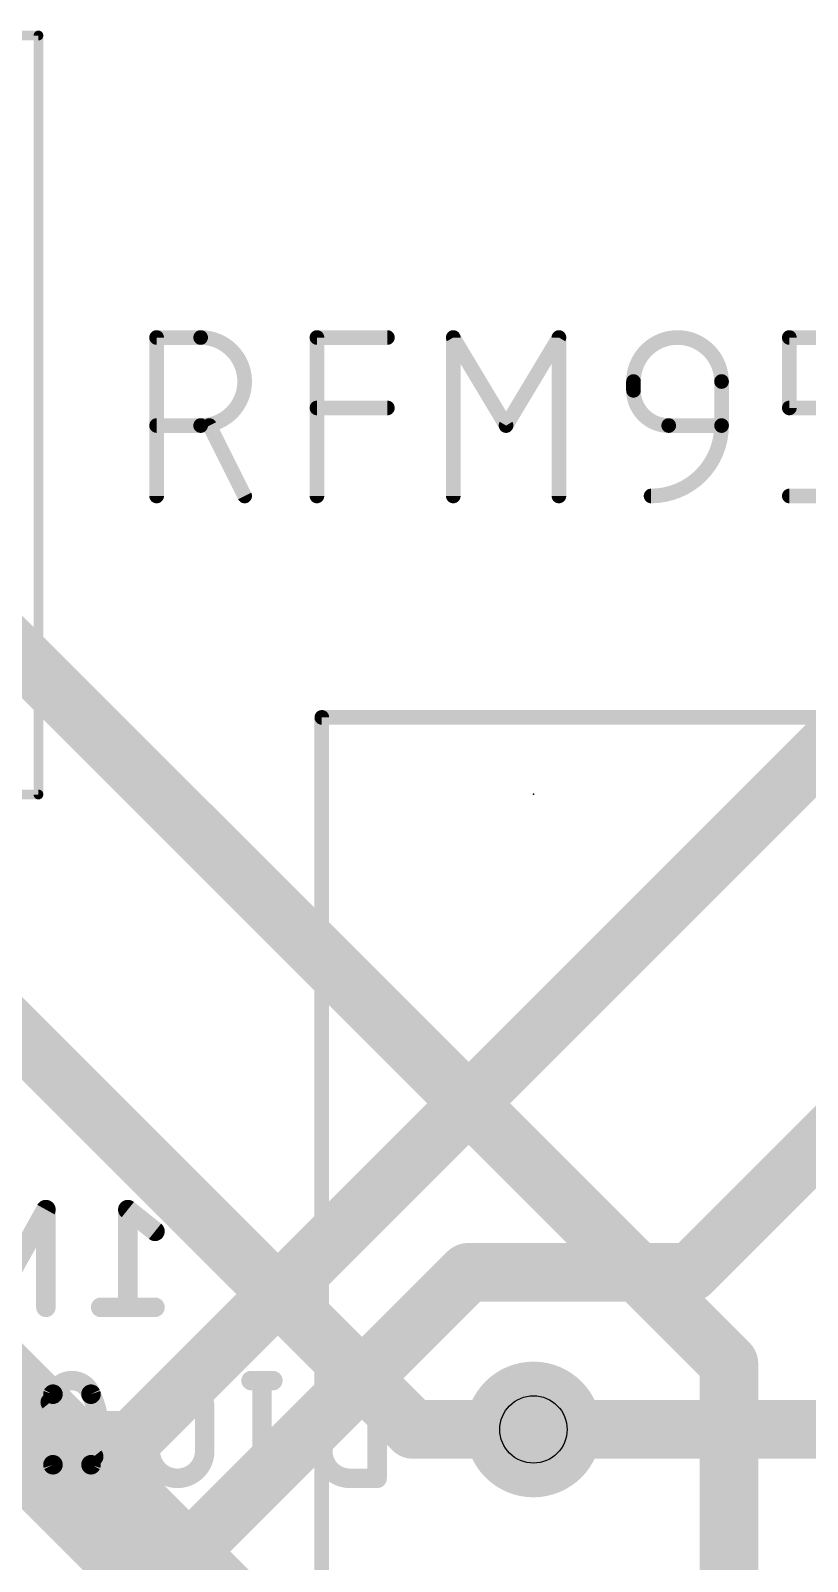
# Model space of a CAD drawing. Extents: x 40.2 to 61.4, y 22.5 to 56.
# Drawn here: x 48.19 to 52.22, y 35.38 to 43.34 of the extents above; entities that cross this region are included whole.
import ezdxf

# ---------------------------------------------------------------- set-up
doc = ezdxf.new("R2010")
doc.units = 0
for name, color, linetype in [('1', 12, 'CONTINUOUS'), ('16', 132, 'CONTINUOUS'), ('18', 122, 'CONTINUOUS'), ('21', 251, 'CONTINUOUS'), ('22', 251, 'CONTINUOUS'), ('23', 53, 'CONTINUOUS'), ('28', 251, 'CONTINUOUS'), ('40', 132, 'CONTINUOUS'), ('44', 251, 'CONTINUOUS'), ('51', 251, 'CONTINUOUS')]:
    doc.layers.add(name, color=color, linetype=linetype)

# ---------------------------------------------------------------- blocks, each defined once
blk = doc.blocks.new('ROUNDV')
at = {"const_width": 0.5}
blk.add_lwpolyline([(0, -0.25, 1), (0, 0.25, 1), (0, -0.25)], format="xyb", dxfattribs=at)

msp = doc.modelspace()

# ---------------------------------------------------------------- linework, layer by layer
at = {"layer": '1'}
for points, const_width in [([(45.8564, 42.37), (51.816, 36.4104)], 0.3048), ([(50.1744, 36.068), (45.8564, 40.386)], 0.3048), ([(46.1518, 38.0746), (50.805, 33.4214)], 0.6096), ([(51.816, 36.4104), (51.816, 30.226)], 0.3048), ([(50.8, 36.068), (50.1744, 36.068)], 0.3048)]:
    msp.add_lwpolyline(points, dxfattribs=dict(at, const_width=const_width))
at = {"layer": '1', "const_width": 0.1524}
for points in [[(51.8922, 36.4104, 1), (51.7398, 36.4104)], [(51.7621, 36.3565, 1), (51.8699, 36.4643)], [(50.1744, 36.1442, 1), (50.1744, 35.9918)], [(50.8, 35.9918, 1), (50.8, 36.1442)], [(50.1205, 36.0141, 1), (50.2283, 36.1219)]]:
    msp.add_lwpolyline(points, format="xyb", dxfattribs=at)
at = {"layer": '16', "const_width": 0.3048}
for points in [[(57.912, 43.18), (51.617, 36.885)], [(48.7108, 36.0108), (55.626, 42.926)], [(50.4601, 36.885), (47.498, 33.9219)], [(51.617, 36.885), (50.4601, 36.885)], [(50.8, 36.068), (55.4158, 36.068)], [(47.136, 36.0108), (48.7108, 36.0108)]]:
    msp.add_lwpolyline(points, dxfattribs=at)
at = {"layer": '16', "const_width": 0.1524}
for points in [[(50.4601, 36.9612, 1), (50.4601, 36.8088)], [(50.5139, 36.8311, 1), (50.4062, 36.9389)], [(51.5631, 36.9389, 1), (51.6709, 36.8311)], [(51.617, 36.8088, 1), (51.617, 36.9612)], [(50.8, 36.1442, 1), (50.8, 35.9918)], [(48.6569, 36.0647, 1), (48.7647, 35.9569)], [(48.7108, 35.9346, 1), (48.7108, 36.087)]]:
    msp.add_lwpolyline(points, format="xyb", dxfattribs=at)
at = {"layer": '21', "const_width": 0.0762}
for points in [[(49.7, 33.87), (49.7, 39.77)], [(49.7, 39.77), (55.6, 39.77)]]:
    msp.add_lwpolyline(points, dxfattribs=at)
at = {"layer": '21', "const_width": 0.0381}
for points in [[(49.7191, 39.77, 1), (49.681, 39.77)], [(49.7, 39.7891, 1), (49.7, 39.751)]]:
    msp.add_lwpolyline(points, format="xyb", dxfattribs=at)
at = {"layer": '22'}
for points, const_width in [([(48.4014, 36.322, 0.3205), (48.3026, 36.2514)], 0.1016), ([(48.4013, 36.3474, 1), (48.4014, 36.2966)], 0.0508), ([(48.5001, 36.2514, 0.3205), (48.4014, 36.322)], 0.1016), ([(48.4013, 36.2966, 1), (48.4014, 36.3474)], 0.0508), ([(49.0911, 36.1809, 1), (48.8089, 36.1809)], 0.1016), ([(49.3324, 36.3474, 1), (49.3324, 36.2966)], 0.0508), ([(49.4143, 36.322, 1), (49.3635, 36.322)], 0.0508), ([(49.4453, 36.2966, 1), (49.4453, 36.3474)], 0.0508), ([(49.8461, 36.322, 0.4142), (49.705, 36.1809)], 0.1016), ([(49.8461, 36.3474, 1), (49.8461, 36.2966)], 0.0508), ([(49.8461, 36.2966, 1), (49.8461, 36.3474)], 0.0508), ([(50.0126, 36.322, 1), (49.9618, 36.322)], 0.0508), ([(49.9872, 36.2966, 1), (49.9872, 36.3474)], 0.0508), ([(48.3026, 36.2514, 0.1139), (48.2602, 36.068)], 0.1016), ([(48.3254, 36.2403, 1), (48.2797, 36.2626)], 0.0508), ([(48.523, 36.2626, 1), (48.4773, 36.2403)], 0.0508), ([(48.5425, 36.068, 0.1139), (48.5001, 36.2514)], 0.1016), ([(48.3083, 36.225, 1), (48.2686, 36.1932)], 0.0508), ([(48.2785, 36.2597, 1), (48.3266, 36.2432)], 0.0508), ([(48.4761, 36.2432, 1), (48.5242, 36.2597)], 0.0508), ([(48.8343, 36.1809, 1), (48.7835, 36.1809)], 0.0508), ([(49.1165, 36.1809, 1), (49.0657, 36.1809)], 0.0508), ([(49.7304, 36.1809, 1), (49.6796, 36.1809)], 0.0508), ([(48.7835, 36.1809, 1), (48.8343, 36.1809)], 0.0508), ([(49.0657, 36.1809, 1), (49.1165, 36.1809)], 0.0508), ([(49.6796, 36.1809, 1), (49.7304, 36.1809)], 0.0508), ([(48.2602, 36.068, 0.1139), (48.3026, 35.8846)], 0.1016), ([(48.2856, 36.068, 1), (48.2348, 36.068)], 0.0508), ([(48.2348, 36.068, 1), (48.2856, 36.068)], 0.0508), ([(48.5001, 35.8846, 0.1139), (48.5425, 36.068)], 0.1016), ([(48.5679, 36.068, 1), (48.5171, 36.068)], 0.0508), ([(48.5171, 36.068, 1), (48.5679, 36.068)], 0.0508), ([(48.8089, 35.9551, 1), (49.0911, 35.9551)], 0.1016), ([(48.8343, 35.9551, 1), (48.7835, 35.9551)], 0.0508), ([(48.7835, 35.9551, 1), (48.8343, 35.9551)], 0.0508), ([(49.1165, 35.9551, 1), (49.0657, 35.9551)], 0.0508), ([(49.0657, 35.9551, 1), (49.1165, 35.9551)], 0.0508), ([(49.705, 35.9551, 0.4142), (49.8461, 35.814)], 0.1016), ([(49.7304, 35.9551, 1), (49.6796, 35.9551)], 0.0508), ([(49.6796, 35.9551, 1), (49.7304, 35.9551)], 0.0508), ([(48.3266, 35.8928, 1), (48.2785, 35.8763)], 0.0508), ([(48.3026, 35.8846, 0.3205), (48.4014, 35.814)], 0.1016), ([(48.2797, 35.8734, 1), (48.3254, 35.8957)], 0.0508), ([(48.4014, 35.814, 0.3205), (48.5001, 35.8846)], 0.1016), ([(48.4773, 35.8957, 1), (48.523, 35.8734)], 0.0508), ([(48.5242, 35.8763, 1), (48.4761, 35.8928)], 0.0508), ([(48.4944, 35.911, 1), (48.5341, 35.9428)], 0.0508), ([(48.4014, 35.8394, 1), (48.4013, 35.7886)], 0.0508), ([(48.4013, 35.7886, 1), (48.4014, 35.8394)], 0.0508), ([(49.3324, 35.8394, 1), (49.3324, 35.7886)], 0.0508), ([(49.3635, 35.814, 1), (49.4143, 35.814)], 0.0508), ([(49.4453, 35.7886, 1), (49.4453, 35.8394)], 0.0508), ([(49.8461, 35.8394, 1), (49.8461, 35.7886)], 0.0508), ([(49.8461, 35.7886, 1), (49.8461, 35.8394)], 0.0508), ([(49.9618, 35.814, 1), (50.0126, 35.814)], 0.0508), ([(49.9872, 35.7886, 1), (49.9872, 35.8394)], 0.0508)]:
    msp.add_lwpolyline(points, format="xyb", dxfattribs=dict(at, const_width=const_width))
at = {"layer": '22', "const_width": 0.1016}
for points in [[(49.4453, 36.322), (49.3324, 36.322)], [(49.3889, 36.322), (49.3889, 35.814)], [(49.9872, 36.322), (49.8461, 36.322)], [(49.9872, 35.814), (49.9872, 36.322)], [(48.5142, 35.9269), (48.2885, 36.2091)], [(48.8089, 36.1809), (48.8089, 35.9551)], [(49.0911, 35.9551), (49.0911, 36.1809)], [(49.705, 36.1809), (49.705, 35.9551)], [(49.4453, 35.814), (49.3324, 35.814)], [(49.8461, 35.814), (49.9872, 35.814)]]:
    msp.add_lwpolyline(points, dxfattribs=at)
at = {"layer": '23'}
msp.add_point((50.8, 39.37), dxfattribs=at)
at = {"layer": '28', "const_width": 0.1016}
for points in [[(48.2659, 37.211), (47.9836, 36.703)], [(48.2659, 36.703), (48.2659, 37.211)], [(48.8328, 37.0981), (48.6917, 37.211)], [(48.6917, 37.211), (48.6917, 36.703)], [(48.8328, 36.703), (48.5506, 36.703)]]:
    msp.add_lwpolyline(points, dxfattribs=at)
at = {"layer": '28', "const_width": 0.0508}
for points in [[(48.2912, 37.211, 1), (48.2405, 37.211)], [(48.2881, 37.1987, 1), (48.2436, 37.2233)], [(48.7075, 37.2308, 1), (48.6758, 37.1912)], [(48.7171, 37.211, 1), (48.6663, 37.211)], [(48.8169, 37.0783, 1), (48.8486, 37.1179)], [(48.2405, 36.703, 1), (48.2912, 36.703)], [(48.5506, 36.7284, 1), (48.5506, 36.6776)], [(48.6663, 36.703, 1), (48.7171, 36.703)], [(48.8328, 36.6776, 1), (48.8328, 36.7284)]]:
    msp.add_lwpolyline(points, format="xyb", dxfattribs=at)
at = {"layer": '40', "const_width": 0.0508}
for points in [[(48.227, 43.315), (46.261, 43.315)], [(48.227, 39.369), (48.227, 43.315)], [(46.261, 39.369), (48.227, 39.369)]]:
    msp.add_lwpolyline(points, dxfattribs=at)
at = {"layer": '40', "const_width": 0.0254}
for points in [[(48.2397, 43.315, 1), (48.2143, 43.315)], [(48.227, 43.3023, 1), (48.227, 43.3277)], [(48.227, 39.3563, 1), (48.227, 39.3817)], [(48.2143, 39.369, 1), (48.2397, 39.369)]]:
    msp.add_lwpolyline(points, format="xyb", dxfattribs=at)
at = {"layer": '44'}
msp.add_circle((50.8, 36.068), 0.175, dxfattribs=at)
at = {"layer": '51'}
for points, const_width in [([(48.8413, 41.764, 1), (48.8413, 41.7259)], 0.0381), ([(48.8604, 41.7449, 1), (48.8223, 41.7449)], 0.0381), ([(49.0701, 41.764, 1), (49.0701, 41.7259)], 0.0381), ([(49.0701, 41.2872, 1), (49.0701, 41.7449)], 0.0762), ([(49.0701, 41.7259, 1), (49.0701, 41.764)], 0.0381), ([(49.6746, 41.764, 1), (49.6746, 41.7259)], 0.0381), ([(49.6936, 41.7449, 1), (49.6555, 41.7449)], 0.0381), ([(50.0407, 41.7259, 1), (50.0407, 41.764)], 0.0381), ([(50.3995, 41.7547, 1), (50.3668, 41.7351)], 0.0381), ([(50.4022, 41.7449, 1), (50.3641, 41.7449)], 0.0381), ([(50.9514, 41.7449, 1), (50.9133, 41.7449)], 0.0381), ([(50.9487, 41.7351, 1), (50.916, 41.7547)], 0.0381), ([(51.7776, 41.5161, 1), (51.3199, 41.5161)], 0.0762), ([(52.1299, 41.764, 1), (52.1299, 41.7259)], 0.0381), ([(52.149, 41.7449, 1), (52.1109, 41.7449)], 0.0381), ([(51.339, 41.5161, 1), (51.3009, 41.5161)], 0.0381), ([(51.7967, 41.5161, 1), (51.7586, 41.5161)], 0.0381), ([(51.3009, 41.5161, 1), (51.339, 41.5161)], 0.0381), ([(51.3199, 41.4703, 0.4142), (51.503, 41.2872)], 0.0762), ([(51.339, 41.4703, 1), (51.3009, 41.4703)], 0.0381), ([(51.3009, 41.4703, 1), (51.339, 41.4703)], 0.0381), ([(51.7586, 41.5161, 1), (51.7967, 41.5161)], 0.0381), ([(49.6746, 41.3978, 1), (49.6746, 41.3597)], 0.0381), ([(50.0407, 41.3597, 1), (50.0407, 41.3978)], 0.0381), ([(52.1299, 41.3978, 1), (52.1299, 41.3597)], 0.0381), ([(52.1109, 41.3788, 1), (52.149, 41.3788)], 0.0381), ([(48.8413, 41.3063, 1), (48.8413, 41.2682)], 0.0381), ([(49.0701, 41.3063, 1), (49.0701, 41.2682)], 0.0381), ([(49.0701, 41.2682, 1), (49.0701, 41.3063)], 0.0381), ([(49.133, 41.2958, 1), (49.0989, 41.2787)], 0.0381), ([(50.6414, 41.297, 1), (50.6741, 41.2774)], 0.0381), ([(50.6414, 41.2774, 1), (50.6741, 41.297)], 0.0381), ([(51.4115, 40.9211, 0.4142), (51.7776, 41.2872)], 0.0762), ([(51.503, 41.3063, 1), (51.503, 41.2682)], 0.0381), ([(51.503, 41.2682, 1), (51.503, 41.3063)], 0.0381), ([(51.7967, 41.2872, 1), (51.7586, 41.2872)], 0.0381), ([(51.7586, 41.2872, 1), (51.7967, 41.2872)], 0.0381), ([(51.7776, 41.2682, 1), (51.7776, 41.3063)], 0.0381), ([(48.8223, 40.9211, 1), (48.8604, 40.9211)], 0.0381), ([(49.2819, 40.9126, 1), (49.316, 40.9296)], 0.0381), ([(49.6555, 40.9211, 1), (49.6936, 40.9211)], 0.0381), ([(50.3641, 40.9211, 1), (50.4022, 40.9211)], 0.0381), ([(50.9133, 40.9211, 1), (50.9514, 40.9211)], 0.0381), ([(51.4115, 40.9401, 1), (51.4115, 40.902)], 0.0381), ([(52.1299, 40.9402, 1), (52.1299, 40.9021)], 0.0381)]:
    msp.add_lwpolyline(points, format="xyb", dxfattribs=dict(at, const_width=const_width))
at = {"layer": '51', "const_width": 0.0762}
for points in [[(48.8413, 40.9211), (48.8413, 41.7449)], [(48.8413, 41.7449), (49.0701, 41.7449)], [(49.6746, 40.9211), (49.6746, 41.7449)], [(49.6746, 41.7449), (50.0407, 41.7449)], [(50.3832, 40.9211), (50.3832, 41.7449)], [(50.3832, 41.7449), (50.6578, 41.2872)], [(50.6578, 41.2872), (50.9324, 41.7449)], [(50.9324, 41.7449), (50.9324, 40.9211)], [(52.1299, 41.3788), (52.1299, 41.7449)], [(52.1299, 41.7449), (52.5876, 41.7449)], [(51.3199, 41.4703), (51.3199, 41.5161)], [(51.7776, 41.5161), (51.7776, 41.2872)], [(49.6746, 41.3788), (50.0407, 41.3788)], [(52.4045, 41.3788), (52.1299, 41.3788)], [(49.0701, 41.2872), (48.8413, 41.2872)], [(49.299, 40.9211), (49.1159, 41.2872)], [(51.7776, 41.2872), (51.503, 41.2872)], [(52.1299, 40.9211), (52.4045, 40.9211)]]:
    msp.add_lwpolyline(points, dxfattribs=at)

# ---------------------------------------------------------------- block references
at = {"layer": '18', "xscale": 0.7056, "yscale": 0.7056}
msp.add_blockref('ROUNDV', (50.8, 36.068), dxfattribs=at)
msp.add_blockref('ROUNDV', (50.8, 36.068), dxfattribs=at)

doc.saveas('drawing.dxf')
